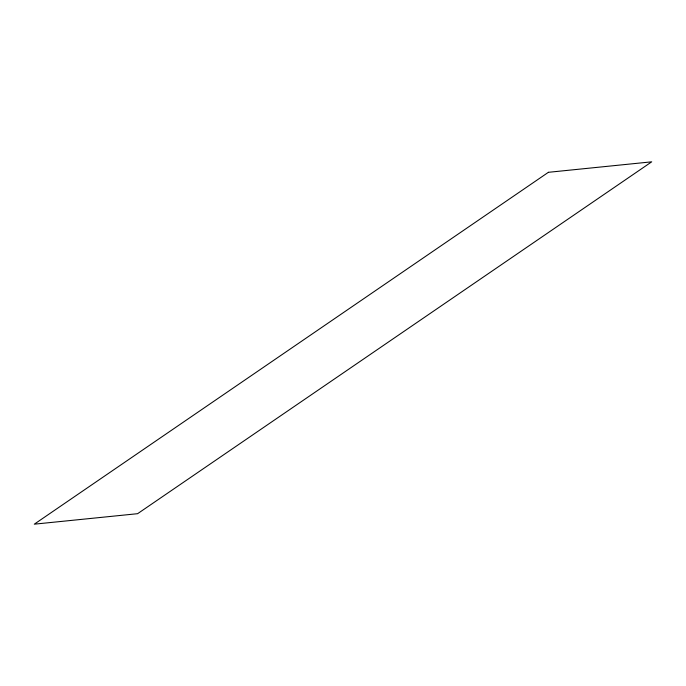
<?xml version="1.0" encoding="UTF-8"?>
<svg xmlns="http://www.w3.org/2000/svg" width="686" height="686" viewBox="0 0 686 686"><rect width="100%" height="100%" fill="white"/><g stroke="black" fill="none" stroke-linecap="round" stroke-linejoin="round"><path stroke-width="1.03" d="M548.406 172.306L34.3 524.173L137.594 513.694L651.7 161.827L548.406 172.306"/></g></svg>
